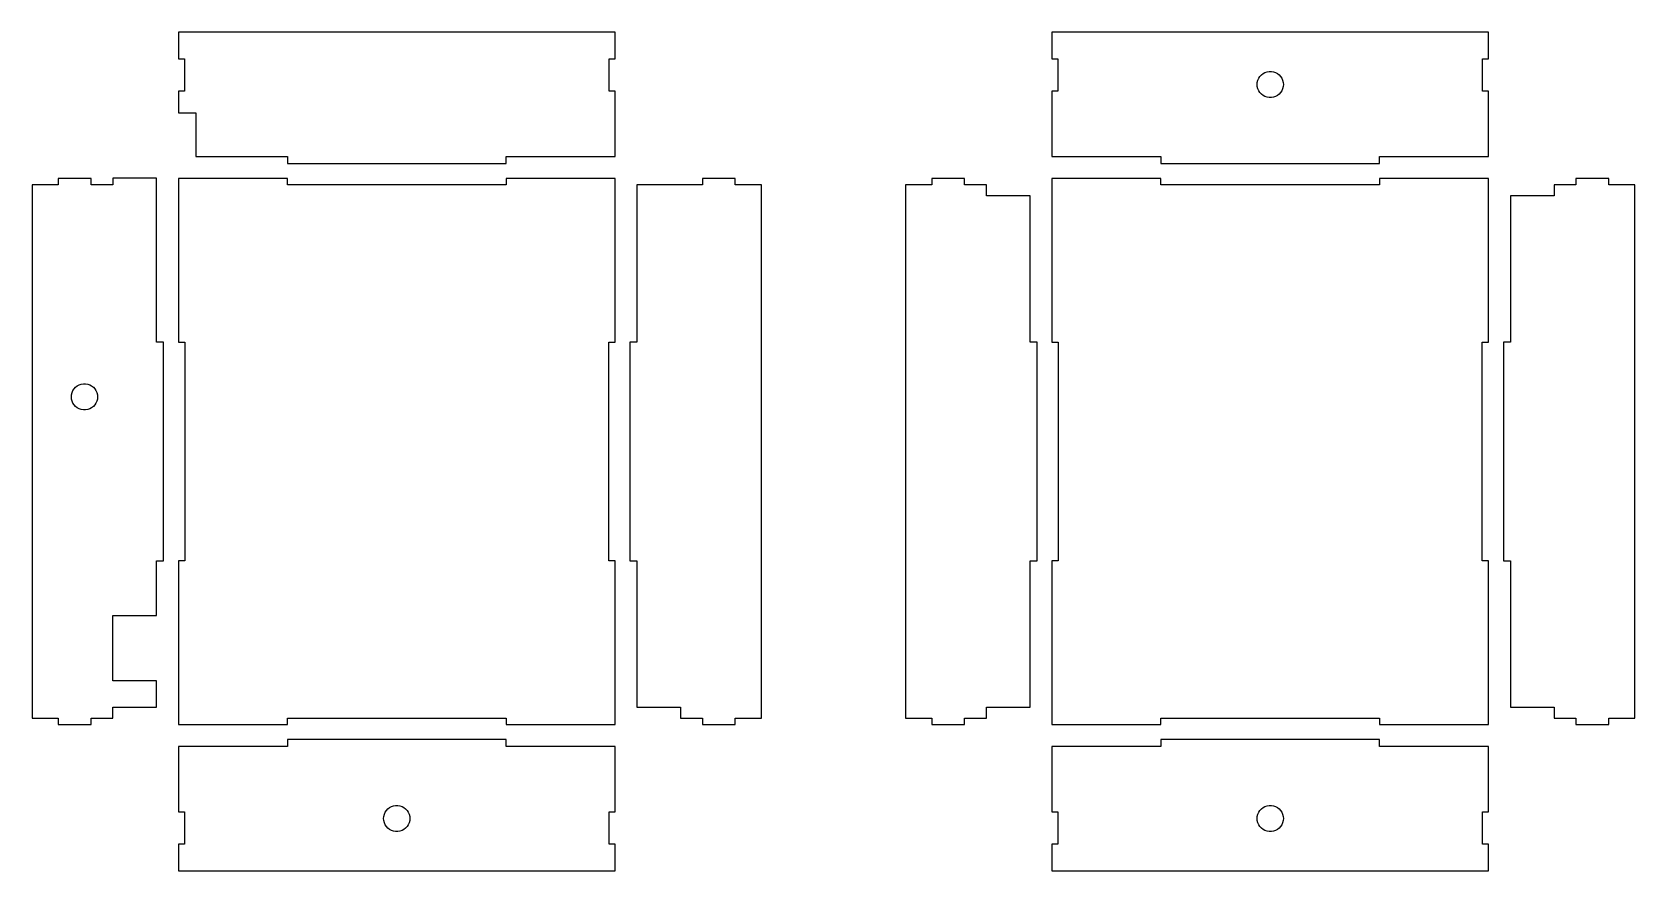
# Model space of a CAD drawing. Header units: metres. Extents: x -167 to 567, y -192 to 192.
import ezdxf

# ---------------------------------------------------------------- set-up
doc = ezdxf.new("R2010")
doc.units = ezdxf.units.M

msp = doc.modelspace()

# ---------------------------------------------------------------- linework, layer by layer
for p, q in [((100, 192), (-100, 192)), ((-100, 192), (-100, 179.8)), ((100, 179.8), (100, 192)), ((500, 192), (300, 192)), ((300, 192), (300, 179.8)), ((500, 179.8), (500, 192)), ((-100, 179.8), (-97.2, 179.8)), ((-97.2, 179.8), (-97.2, 165)), ((97.2, 165), (97.2, 179.8)), ((97.2, 179.8), (100, 179.8)), ((300, 179.8), (302.8, 179.8)), ((302.8, 179.8), (302.8, 165)), ((497.2, 165), (497.2, 179.8)), ((497.2, 179.8), (500, 179.8)), ((394, 168), (394.082, 168.988)), ((394.082, 168.988), (394.325, 169.948)), ((394.325, 169.948), (394.723, 170.856)), ((394.723, 170.856), (395.265, 171.685)), ((395.265, 171.685), (395.936, 172.414)), ((395.936, 172.414), (396.718, 173.023)), ((396.718, 173.023), (397.59, 173.495)), ((397.59, 173.495), (398.527, 173.816)), ((398.527, 173.816), (399.505, 173.979)), ((399.505, 173.979), (400.495, 173.979)), ((400.495, 173.979), (401.473, 173.816)), ((401.473, 173.816), (402.41, 173.495)), ((402.41, 173.495), (403.282, 173.023)), ((403.282, 173.023), (404.064, 172.414)), ((404.064, 172.414), (404.735, 171.685)), ((404.735, 171.685), (405.277, 170.856)), ((405.277, 170.856), (405.675, 169.948)), ((405.675, 169.948), (405.918, 168.988)), ((405.918, 168.988), (406, 168)), ((-97.2, 165), (-100, 165)), ((-100, 165), (-100, 155)), ((100, 165), (97.2, 165)), ((100, 135), (100, 165)), ((302.8, 165), (300, 165)), ((300, 165), (300, 135)), ((394.082, 167.012), (394, 168)), ((394.325, 166.052), (394.082, 167.012)), ((394.723, 165.144), (394.325, 166.052)), ((395.265, 164.315), (394.723, 165.144)), ((395.936, 163.586), (395.265, 164.315)), ((396.718, 162.977), (395.936, 163.586)), ((397.59, 162.505), (396.718, 162.977)), ((398.527, 162.184), (397.59, 162.505)), ((399.505, 162.02), (398.527, 162.184)), ((400.495, 162.02), (399.505, 162.02)), ((401.473, 162.184), (400.495, 162.02)), ((402.41, 162.505), (401.473, 162.184)), ((403.282, 162.977), (402.41, 162.505)), ((404.064, 163.586), (403.282, 162.977)), ((404.735, 164.315), (404.064, 163.586)), ((405.277, 165.144), (404.735, 164.315)), ((405.675, 166.052), (405.277, 165.144)), ((405.918, 167.012), (405.675, 166.052)), ((406, 168), (405.918, 167.012)), ((500, 165), (497.2, 165)), ((500, 135), (500, 165)), ((-100, 155), (-92, 155)), ((-92, 155), (-92, 135)), ((-92, 135), (-50.1, 135)), ((-50.1, 135), (-50.1, 131.8)), ((50.1, 135), (100, 135)), ((50.1, 131.8), (50.1, 135)), ((300, 135), (349.9, 135)), ((349.9, 135), (349.9, 131.8)), ((450.1, 135), (500, 135)), ((450.1, 131.8), (450.1, 135)), ((-140, 125), (-155, 125)), ((-155, 125), (-155, 122)), ((-140, 122), (-140, 125)), ((-110, 125.1), (-130, 125.1)), ((-130, 125.1), (-130, 122)), ((-110, 50.1), (-110, 125.1)), ((-50.1, 125), (-100, 125)), ((-100, 125), (-100, 50.1)), ((-50.1, 131.8), (50.1, 131.8)), ((-50.1, 122.1), (-50.1, 125)), ((100, 125), (50.1, 125)), ((50.1, 125), (50.1, 122.1)), ((100, 50.1), (100, 125)), ((155, 125), (140, 125)), ((140, 125), (140, 122)), ((155, 122), (155, 125)), ((260, 125), (245, 125)), ((245, 125), (245, 122)), ((260, 122), (260, 125)), ((349.9, 125), (300, 125)), ((300, 125), (300, 50.1)), ((349.9, 131.8), (450.1, 131.8)), ((349.9, 122.1), (349.9, 125)), ((500, 125), (450.1, 125)), ((450.1, 125), (450.1, 122.1)), ((500, 50.1), (500, 125)), ((555, 125), (540, 125)), ((540, 125), (540, 122)), ((555, 122), (555, 125)), ((-155, 122), (-167, 122)), ((-167, 122), (-167, -122)), ((-130, 122), (-140, 122)), ((50.1, 122.1), (-50.1, 122.1)), ((140, 122), (110, 122)), ((110, 122), (110, 50.1)), ((167, 122), (155, 122)), ((167, -122), (167, 122)), ((245, 122), (233, 122)), ((233, 122), (233, -122)), ((270, 122), (260, 122)), ((270, 117.1), (270, 122)), ((450.1, 122.1), (349.9, 122.1)), ((540, 122), (530, 122)), ((530, 122), (530, 117.1)), ((567, 122), (555, 122)), ((567, -122), (567, 122)), ((290, 117.1), (270, 117.1)), ((290, 50.1), (290, 117.1)), ((530, 117.1), (510, 117.1)), ((510, 117.1), (510, 50.1)), ((-106.8, 50.1), (-110, 50.1)), ((-106.8, -50.1), (-106.8, 50.1)), ((-100, 50.1), (-97.1, 50.1)), ((-97.1, 50.1), (-97.1, -50.1)), ((97.1, -50.1), (97.1, 50.1)), ((97.1, 50.1), (100, 50.1)), ((110, 50.1), (106.8, 50.1)), ((106.8, 50.1), (106.8, -50.1)), ((293.2, 50.1), (290, 50.1)), ((293.2, -50.1), (293.2, 50.1)), ((300, 50.1), (302.9, 50.1)), ((302.9, 50.1), (302.9, -50.1)), ((497.1, -50.1), (497.1, 50.1)), ((497.1, 50.1), (500, 50.1)), ((510, 50.1), (506.8, 50.1)), ((506.8, 50.1), (506.8, -50.1)), ((-147.735, 28.6853), (-147.064, 29.4143)), ((-147.064, 29.4143), (-146.282, 30.023)), ((-146.282, 30.023), (-145.41, 30.4946)), ((-145.41, 30.4946), (-144.473, 30.8164)), ((-144.473, 30.8164), (-143.495, 30.9795)), ((-143.495, 30.9795), (-142.505, 30.9795)), ((-142.505, 30.9795), (-141.527, 30.8164)), ((-141.527, 30.8164), (-140.59, 30.4946)), ((-140.59, 30.4946), (-139.718, 30.023)), ((-139.718, 30.023), (-138.936, 29.4143)), ((-138.936, 29.4143), (-138.265, 28.6853)), ((-149, 25), (-148.918, 25.9876)), ((-148.918, 24.0124), (-149, 25)), ((-148.918, 25.9876), (-148.675, 26.9482)), ((-148.675, 23.0518), (-148.918, 24.0124)), ((-148.675, 26.9482), (-148.277, 27.8557)), ((-148.277, 22.1443), (-148.675, 23.0518)), ((-148.277, 27.8557), (-147.735, 28.6853)), ((-147.735, 21.3147), (-148.277, 22.1443)), ((-138.265, 28.6853), (-137.723, 27.8557)), ((-137.723, 22.1443), (-138.265, 21.3147)), ((-137.723, 27.8557), (-137.325, 26.9482)), ((-137.325, 23.0518), (-137.723, 22.1443)), ((-137.325, 26.9482), (-137.082, 25.9876)), ((-137.082, 24.0124), (-137.325, 23.0518)), ((-137.082, 25.9876), (-137, 25)), ((-137, 25), (-137.082, 24.0124)), ((-147.064, 20.5856), (-147.735, 21.3147)), ((-146.282, 19.977), (-147.064, 20.5856)), ((-145.41, 19.5054), (-146.282, 19.977)), ((-144.473, 19.1836), (-145.41, 19.5054)), ((-143.495, 19.0205), (-144.473, 19.1836)), ((-142.505, 19.0205), (-143.495, 19.0205)), ((-141.527, 19.1836), (-142.505, 19.0205)), ((-140.59, 19.5054), (-141.527, 19.1836)), ((-139.718, 19.977), (-140.59, 19.5054)), ((-138.936, 20.5856), (-139.718, 19.977)), ((-138.265, 21.3147), (-138.936, 20.5856)), ((-110, -75), (-110, -50.1)), ((-110, -50.1), (-106.8, -50.1)), ((-97.1, -50.1), (-100, -50.1)), ((-100, -50.1), (-100, -125)), ((100, -50.1), (97.1, -50.1)), ((100, -125), (100, -50.1)), ((106.8, -50.1), (110, -50.1)), ((110, -50.1), (110, -117.1)), ((290, -117.1), (290, -50.1)), ((290, -50.1), (293.2, -50.1)), ((302.9, -50.1), (300, -50.1)), ((300, -50.1), (300, -125)), ((500, -50.1), (497.1, -50.1)), ((500, -125), (500, -50.1)), ((506.8, -50.1), (510, -50.1)), ((510, -50.1), (510, -117.1)), ((-130, -105), (-130, -75)), ((-130, -75), (-110, -75)), ((-110, -105), (-130, -105)), ((-110, -117.1), (-110, -105)), ((-130, -122), (-130, -117.1)), ((-130, -117.1), (-110, -117.1)), ((110, -117.1), (130, -117.1)), ((130, -117.1), (130, -122)), ((270, -122), (270, -117.1)), ((270, -117.1), (290, -117.1)), ((510, -117.1), (530, -117.1)), ((530, -117.1), (530, -122)), ((-167, -122), (-155, -122)), ((-155, -122), (-155, -125)), ((-140, -122), (-130, -122)), ((-140, -125), (-140, -122)), ((-50.1, -122.1), (50.1, -122.1)), ((-50.1, -125), (-50.1, -122.1)), ((50.1, -122.1), (50.1, -125)), ((130, -122), (140, -122)), ((140, -122), (140, -125)), ((155, -122), (167, -122)), ((155, -125), (155, -122)), ((233, -122), (245, -122)), ((245, -122), (245, -125)), ((260, -122), (270, -122)), ((260, -125), (260, -122)), ((349.9, -122.1), (450.1, -122.1)), ((349.9, -125), (349.9, -122.1)), ((450.1, -122.1), (450.1, -125)), ((530, -122), (540, -122)), ((540, -122), (540, -125)), ((555, -122), (567, -122)), ((555, -125), (555, -122)), ((-155, -125), (-140, -125)), ((-100, -125), (-50.1, -125)), ((50.1, -131.8), (-50.1, -131.8)), ((-50.1, -131.8), (-50.1, -135)), ((50.1, -125), (100, -125)), ((50.1, -135), (50.1, -131.8)), ((140, -125), (155, -125)), ((245, -125), (260, -125)), ((300, -125), (349.9, -125)), ((450.1, -131.8), (349.9, -131.8)), ((349.9, -131.8), (349.9, -135)), ((450.1, -125), (500, -125)), ((450.1, -135), (450.1, -131.8)), ((540, -125), (555, -125)), ((-50.1, -135), (-100, -135)), ((-100, -135), (-100, -165)), ((100, -135), (50.1, -135)), ((100, -165), (100, -135)), ((349.9, -135), (300, -135)), ((300, -135), (300, -165)), ((500, -135), (450.1, -135)), ((500, -165), (500, -135)), ((-100, -165), (-97.2, -165)), ((-97.2, -165), (-97.2, -179.8)), ((-6, -168), (-5.91817, -167.012)), ((-5.91817, -168.988), (-6, -168)), ((-5.91817, -167.012), (-5.6749, -166.052)), ((-5.6749, -166.052), (-5.27684, -165.144)), ((-5.27684, -165.144), (-4.73483, -164.315)), ((-4.73483, -164.315), (-4.06367, -163.586)), ((-4.06367, -163.586), (-3.28168, -162.977)), ((-3.28168, -162.977), (-2.41017, -162.505)), ((-2.41017, -162.505), (-1.4729, -162.184)), ((-1.4729, -162.184), (-0.49547, -162.02)), ((-0.49547, -162.02), (0.49547, -162.02)), ((0.49547, -162.02), (1.4729, -162.184)), ((1.4729, -162.184), (2.41017, -162.505)), ((2.41017, -162.505), (3.28168, -162.977)), ((3.28168, -162.977), (4.06367, -163.586)), ((4.06367, -163.586), (4.73483, -164.315)), ((4.73483, -164.315), (5.27684, -165.144)), ((5.27684, -165.144), (5.6749, -166.052)), ((5.6749, -166.052), (5.91817, -167.012)), ((5.91817, -167.012), (6, -168)), ((6, -168), (5.91817, -168.988)), ((97.2, -179.8), (97.2, -165)), ((97.2, -165), (100, -165)), ((300, -165), (302.8, -165)), ((302.8, -165), (302.8, -179.8)), ((394, -168), (394.082, -167.012)), ((394.082, -168.988), (394, -168)), ((394.082, -167.012), (394.325, -166.052)), ((394.325, -166.052), (394.723, -165.144)), ((394.723, -165.144), (395.265, -164.315)), ((395.265, -164.315), (395.936, -163.586)), ((395.936, -163.586), (396.718, -162.977)), ((396.718, -162.977), (397.59, -162.505)), ((397.59, -162.505), (398.527, -162.184)), ((398.527, -162.184), (399.505, -162.02)), ((399.505, -162.02), (400.495, -162.02)), ((400.495, -162.02), (401.473, -162.184)), ((401.473, -162.184), (402.41, -162.505)), ((402.41, -162.505), (403.282, -162.977)), ((403.282, -162.977), (404.064, -163.586)), ((404.064, -163.586), (404.735, -164.315)), ((404.735, -164.315), (405.277, -165.144)), ((405.277, -165.144), (405.675, -166.052)), ((405.675, -166.052), (405.918, -167.012)), ((405.918, -167.012), (406, -168)), ((406, -168), (405.918, -168.988)), ((497.2, -179.8), (497.2, -165)), ((497.2, -165), (500, -165)), ((-5.6749, -169.948), (-5.91817, -168.988)), ((-5.27684, -170.856), (-5.6749, -169.948)), ((-4.73483, -171.685), (-5.27684, -170.856)), ((-4.06367, -172.414), (-4.73483, -171.685)), ((-3.28168, -173.023), (-4.06367, -172.414)), ((-2.41017, -173.495), (-3.28168, -173.023)), ((-1.4729, -173.816), (-2.41017, -173.495)), ((-0.49547, -173.979), (-1.4729, -173.816)), ((0.49547, -173.979), (-0.49547, -173.979)), ((1.4729, -173.816), (0.49547, -173.979)), ((2.41017, -173.495), (1.4729, -173.816)), ((3.28168, -173.023), (2.41017, -173.495)), ((4.06367, -172.414), (3.28168, -173.023)), ((4.73483, -171.685), (4.06367, -172.414)), ((5.27684, -170.856), (4.73483, -171.685)), ((5.6749, -169.948), (5.27684, -170.856)), ((5.91817, -168.988), (5.6749, -169.948)), ((394.325, -169.948), (394.082, -168.988)), ((394.723, -170.856), (394.325, -169.948)), ((395.265, -171.685), (394.723, -170.856)), ((395.936, -172.414), (395.265, -171.685)), ((396.718, -173.023), (395.936, -172.414)), ((397.59, -173.495), (396.718, -173.023)), ((398.527, -173.816), (397.59, -173.495)), ((399.505, -173.979), (398.527, -173.816)), ((400.495, -173.979), (399.505, -173.979)), ((401.473, -173.816), (400.495, -173.979)), ((402.41, -173.495), (401.473, -173.816)), ((403.282, -173.023), (402.41, -173.495)), ((404.064, -172.414), (403.282, -173.023)), ((404.735, -171.685), (404.064, -172.414)), ((405.277, -170.856), (404.735, -171.685)), ((405.675, -169.948), (405.277, -170.856)), ((405.918, -168.988), (405.675, -169.948)), ((-97.2, -179.8), (-100, -179.8)), ((-100, -179.8), (-100, -192)), ((100, -179.8), (97.2, -179.8)), ((100, -192), (100, -179.8)), ((302.8, -179.8), (300, -179.8)), ((300, -179.8), (300, -192)), ((500, -179.8), (497.2, -179.8)), ((500, -192), (500, -179.8)), ((-100, -192), (100, -192)), ((300, -192), (500, -192))]:
    msp.add_line(p, q)

doc.saveas('drawing.dxf')
